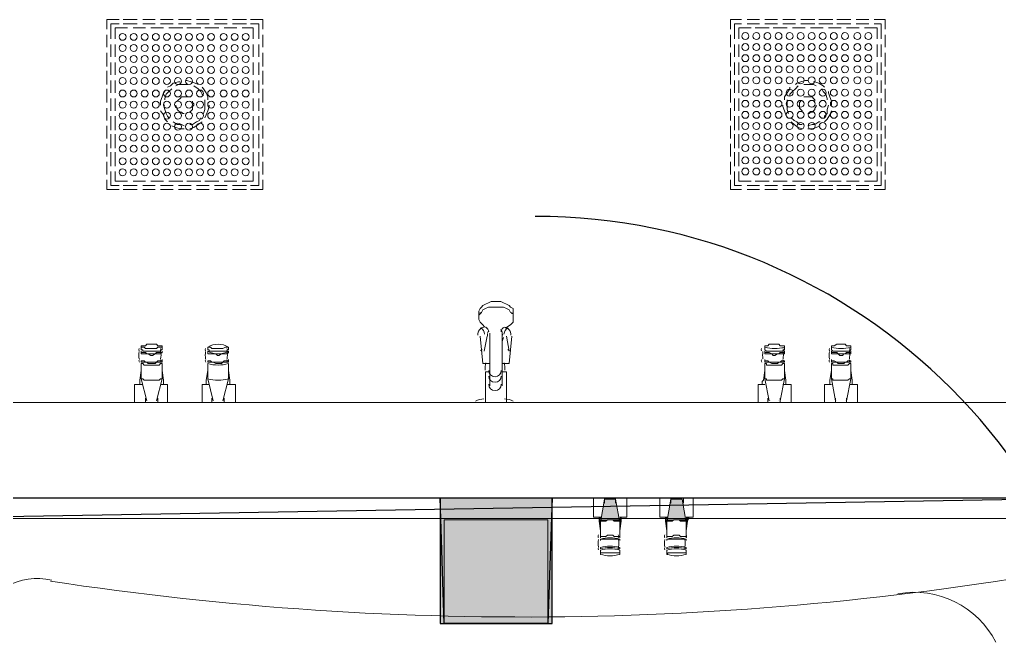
# Model space of a CAD drawing. Header units: millimetres. Extents: x 58 to 2247, y 57 to 1671.
# Drawn here: x 819.7 to 876.4, y 1088.1 to 1124.2 of the extents above; entities that cross this region are included whole.
import ezdxf

# ---------------------------------------------------------------- set-up
doc = ezdxf.new("R2010")
doc.units = ezdxf.units.MM
doc.header["$LTSCALE"] = 0.5
for name, color, linetype in [('interior door main', 3, 'CONTINUOUS'), ('main floor interior line', 6, 'CONTINUOUS'), ('PDF_Geometry', 7, 'Continuous'), ('PDF_Solid Fills', 7, 'Continuous')]:
    doc.layers.add(name, color=color, linetype=linetype)

msp = doc.modelspace()

# ---------------------------------------------------------------- hatches: boundary and pattern name
at = {"layer": 'PDF_Solid Fills', "true_color": 0xffffff, "transparency": 33554559}
h = msp.add_hatch(color=7, dxfattribs=at)
h.paths.add_polyline_path([(854.221, 1096.447), (853.581, 1096.447), (854.221, 1096.447)], flags=0)
h.paths.add_polyline_path([(854.221, 1096.447), (853.581, 1096.447), (854.221, 1096.447)], flags=0)
h.paths.add_polyline_path([(854.221, 1096.447), (853.581, 1096.447), (854.221, 1096.447)], flags=0)
h.paths.add_polyline_path([(854.221, 1096.447), (853.581, 1096.447), (854.221, 1096.447)], flags=0)
h = msp.add_hatch(color=7, dxfattribs=at)
h.paths.add_polyline_path([(858.061, 1096.447), (857.501, 1096.447), (858.061, 1096.447)], flags=0)
h.paths.add_polyline_path([(858.061, 1096.447), (857.501, 1096.447), (858.061, 1096.447)], flags=0)
h.paths.add_polyline_path([(858.061, 1096.447), (857.501, 1096.447), (858.061, 1096.447)], flags=0)
h.paths.add_polyline_path([(858.061, 1096.447), (857.501, 1096.447), (858.061, 1096.447)], flags=0)
h.paths.add_polyline_path([(858.061, 1096.447), (857.501, 1096.447), (858.061, 1096.447)], flags=0)
h.paths.add_polyline_path([(858.061, 1096.447), (857.501, 1096.447), (858.061, 1096.447)], flags=0)
h.paths.add_polyline_path([(858.061, 1096.447), (857.501, 1096.447), (858.061, 1096.447)], flags=0)

# ---------------------------------------------------------------- linework, layer by layer
at = {"layer": 'interior door main'}
msp.add_arc((849.563, 1078.771), 34.04, 0, 90, dxfattribs=at)
at = {"layer": 'main floor interior line'}
for points in [[(811.342, 1096.527), (883.341, 1096.527), (813.182, 1095.327), (812.062, 1063.168), (881.901, 1062.048), (883.021, 1094.207)], [(850.301, 1089.248), (844.302, 1089.248), (844.062, 1096.527), (844.062, 1089.248), (850.541, 1089.248), (850.541, 1096.527), (850.301, 1089.248)]]:
    msp.add_lwpolyline(points, dxfattribs=at)
at = {"layer": 'PDF_Geometry', "lineweight": 5}
for points in [[(825.502, 1124.207), (824.782, 1124.207), (824.782, 1123.647)], [(825.502, 1123.967), (825.022, 1123.967), (825.022, 1123.087)], [(826.542, 1124.207), (825.742, 1124.207)], [(826.542, 1123.967), (825.742, 1123.967)], [(827.582, 1124.207), (826.862, 1124.207)], [(827.582, 1123.967), (826.862, 1123.967)], [(828.622, 1124.207), (827.902, 1124.207)], [(828.622, 1123.967), (827.902, 1123.967)], [(829.662, 1124.207), (828.942, 1124.207)], [(829.662, 1123.967), (828.942, 1123.967)], [(830.702, 1124.207), (829.982, 1124.207)], [(830.702, 1123.967), (829.982, 1123.967)], [(831.742, 1124.207), (831.022, 1124.207)], [(831.742, 1123.967), (831.022, 1123.967)], [(832.862, 1124.207), (832.062, 1124.207)], [(832.862, 1123.967), (832.062, 1123.967)], [(833.822, 1123.647), (833.822, 1124.207), (833.102, 1124.207)], [(833.582, 1123.087), (833.582, 1123.967), (833.102, 1123.967)], [(860.861, 1123.647), (860.861, 1124.207), (861.501, 1124.207)], [(861.101, 1123.087), (861.101, 1123.967), (861.501, 1123.967)], [(861.821, 1124.207), (862.541, 1124.207)], [(861.821, 1123.967), (862.541, 1123.967)], [(862.861, 1124.207), (863.581, 1124.207)], [(862.861, 1123.967), (863.581, 1123.967)], [(863.901, 1124.207), (864.621, 1124.207)], [(863.901, 1123.967), (864.621, 1123.967)], [(864.941, 1124.207), (865.741, 1124.207)], [(864.941, 1123.967), (865.741, 1123.967)], [(865.981, 1124.207), (866.781, 1124.207)], [(865.981, 1123.967), (866.781, 1123.967)], [(867.021, 1124.207), (867.821, 1124.207)], [(867.021, 1123.967), (867.821, 1123.967)], [(868.141, 1124.207), (868.861, 1124.207)], [(868.141, 1123.967), (868.861, 1123.967)], [(869.181, 1124.207), (869.821, 1124.207), (869.821, 1123.647)], [(869.181, 1123.967), (869.581, 1123.967), (869.581, 1123.087)], [(825.982, 1123.727), (825.262, 1123.727), (825.262, 1123.087)], [(827.022, 1123.727), (826.302, 1123.727)], [(828.062, 1123.727), (827.342, 1123.727)], [(829.182, 1123.727), (828.382, 1123.727)], [(830.222, 1123.727), (829.422, 1123.727)], [(831.262, 1123.727), (830.462, 1123.727)], [(832.302, 1123.727), (831.582, 1123.727)], [(833.262, 1123.087), (833.262, 1123.727), (832.622, 1123.727)], [(861.341, 1123.087), (861.341, 1123.727), (862.061, 1123.727)], [(862.301, 1123.727), (863.101, 1123.727)], [(863.341, 1123.727), (864.141, 1123.727)], [(864.461, 1123.727), (865.181, 1123.727)], [(865.501, 1123.727), (866.221, 1123.727)], [(866.541, 1123.727), (867.261, 1123.727)], [(867.581, 1123.727), (868.301, 1123.727)], [(868.621, 1123.727), (869.341, 1123.727), (869.341, 1123.087)], [(824.782, 1123.327), (824.782, 1122.607)], [(833.822, 1122.607), (833.822, 1123.327)], [(860.861, 1122.607), (860.861, 1123.327)], [(869.821, 1123.327), (869.821, 1122.607)], [(824.782, 1122.287), (824.782, 1121.487)], [(825.022, 1122.767), (825.022, 1122.047)], [(825.262, 1122.767), (825.262, 1122.047)], [(833.262, 1122.047), (833.262, 1122.767)], [(833.582, 1122.047), (833.582, 1122.767)], [(833.822, 1121.487), (833.822, 1122.287)], [(860.861, 1121.487), (860.861, 1122.287)], [(861.101, 1122.047), (861.101, 1122.767)], [(861.341, 1122.047), (861.341, 1122.767)], [(869.341, 1122.767), (869.341, 1122.047)], [(869.581, 1122.767), (869.581, 1122.047)], [(869.821, 1122.287), (869.821, 1121.487)], [(825.022, 1121.727), (825.022, 1121.007)], [(825.262, 1121.727), (825.262, 1121.007)], [(833.262, 1121.007), (833.262, 1121.727)], [(833.582, 1121.007), (833.582, 1121.727)], [(861.101, 1121.007), (861.101, 1121.727)], [(861.341, 1121.007), (861.341, 1121.727)], [(869.341, 1121.727), (869.341, 1121.007)], [(869.581, 1121.727), (869.581, 1121.007)], [(824.782, 1121.247), (824.782, 1120.447)], [(833.822, 1120.447), (833.822, 1121.247)], [(860.861, 1120.447), (860.861, 1121.247)], [(869.821, 1121.247), (869.821, 1120.447)], [(825.022, 1120.687), (825.022, 1119.967)], [(825.262, 1120.687), (825.262, 1119.967)], [(828.302, 1120.287), (828.462, 1120.367), (828.622, 1120.527), (828.942, 1120.607), (829.022, 1120.607)], [(829.342, 1120.687), (829.422, 1120.687), (829.662, 1120.607), (829.902, 1120.527), (830.062, 1120.447)], [(833.262, 1119.967), (833.262, 1120.687)], [(833.582, 1119.967), (833.582, 1120.687)], [(861.101, 1119.967), (861.101, 1120.687)], [(861.341, 1119.967), (861.341, 1120.687)], [(865.341, 1120.687), (865.181, 1120.687), (864.941, 1120.607), (864.701, 1120.527), (864.621, 1120.447)], [(866.301, 1120.287), (866.221, 1120.367), (865.981, 1120.527), (865.741, 1120.607), (865.661, 1120.607)], [(869.341, 1120.687), (869.341, 1119.967)], [(869.581, 1120.687), (869.581, 1119.967)], [(824.782, 1120.207), (824.782, 1119.407)], [(827.902, 1119.247), (827.902, 1119.487), (827.982, 1119.727), (828.062, 1119.967), (828.142, 1120.047)], [(828.142, 1119.567), (828.142, 1119.647), (828.222, 1119.887), (828.382, 1120.047), (828.542, 1120.207)], [(828.782, 1120.367), (828.942, 1120.447), (829.182, 1120.447), (829.422, 1120.447), (829.502, 1120.447)], [(829.822, 1120.367), (830.062, 1120.207), (830.222, 1120.047), (830.302, 1119.887), (830.382, 1119.807)], [(830.302, 1120.287), (830.382, 1120.207), (830.542, 1119.967), (830.622, 1119.727), (830.622, 1119.567)], [(833.822, 1119.407), (833.822, 1120.207)], [(860.861, 1119.407), (860.861, 1120.207)], [(864.301, 1120.287), (864.301, 1120.207), (864.141, 1119.967), (863.981, 1119.727), (863.981, 1119.567)], [(864.781, 1120.367), (864.621, 1120.207), (864.461, 1120.047), (864.301, 1119.887), (864.301, 1119.807)], [(865.821, 1120.367), (865.661, 1120.447), (865.421, 1120.447), (865.181, 1120.447), (865.101, 1120.447)], [(866.461, 1119.567), (866.461, 1119.647), (866.381, 1119.887), (866.221, 1120.047), (866.141, 1120.207)], [(866.701, 1119.247), (866.701, 1119.487), (866.621, 1119.727), (866.541, 1119.967), (866.541, 1120.047)], [(869.821, 1120.207), (869.821, 1119.407)], [(825.022, 1119.647), (825.022, 1118.927)], [(825.262, 1119.647), (825.262, 1118.927)], [(828.862, 1119.487), (828.942, 1119.567), (829.022, 1119.647), (829.102, 1119.727), (829.182, 1119.727), (829.262, 1119.727), (829.342, 1119.727), (829.422, 1119.727), (829.502, 1119.727)], [(829.742, 1119.487), (829.742, 1119.407), (829.822, 1119.327), (829.822, 1119.247), (829.742, 1119.167), (829.742, 1119.087), (829.742, 1119.007), (829.662, 1118.927), (829.582, 1118.847)], [(830.462, 1119.567), (830.462, 1119.407), (830.462, 1119.247), (830.462, 1119.007), (830.382, 1118.767)], [(833.262, 1118.927), (833.262, 1119.647)], [(833.582, 1118.927), (833.582, 1119.647)], [(861.101, 1118.927), (861.101, 1119.647)], [(861.341, 1118.927), (861.341, 1119.647)], [(864.141, 1119.567), (864.141, 1119.407), (864.141, 1119.247), (864.141, 1119.007), (864.221, 1118.767)], [(864.941, 1119.487), (864.861, 1119.407), (864.861, 1119.327), (864.861, 1119.247), (864.861, 1119.167), (864.861, 1119.087), (864.941, 1119.007), (865.021, 1118.927), (865.021, 1118.847)], [(865.741, 1119.487), (865.741, 1119.567), (865.661, 1119.647), (865.581, 1119.727), (865.501, 1119.727), (865.341, 1119.727), (865.261, 1119.727), (865.181, 1119.727), (865.101, 1119.727)], [(869.341, 1119.647), (869.341, 1118.927)], [(869.581, 1119.647), (869.581, 1118.927)], [(824.782, 1119.087), (824.782, 1118.367)], [(828.302, 1118.287), (828.142, 1118.447), (828.062, 1118.687), (827.902, 1118.927)], [(828.382, 1118.527), (828.302, 1118.607), (828.222, 1118.767), (828.142, 1119.007), (828.062, 1119.247), (828.142, 1119.247)], [(829.262, 1118.767), (829.182, 1118.767), (829.102, 1118.847), (829.022, 1118.847), (828.942, 1118.927), (828.862, 1119.007), (828.862, 1119.087), (828.782, 1119.167), (828.782, 1119.247)], [(830.702, 1119.247), (830.702, 1119.167), (830.622, 1118.927), (830.542, 1118.687), (830.462, 1118.527)], [(833.822, 1118.367), (833.822, 1119.087)], [(860.861, 1118.367), (860.861, 1119.087)], [(863.901, 1119.247), (863.901, 1119.167), (863.981, 1118.927), (864.061, 1118.687), (864.141, 1118.527)], [(865.341, 1118.767), (865.421, 1118.767), (865.501, 1118.847), (865.581, 1118.847), (865.661, 1118.927), (865.741, 1119.007), (865.741, 1119.087), (865.821, 1119.167), (865.821, 1119.247)], [(866.301, 1118.527), (866.301, 1118.607), (866.461, 1118.767), (866.461, 1119.007), (866.541, 1119.247)], [(866.301, 1118.287), (866.461, 1118.447), (866.621, 1118.687), (866.701, 1118.927)], [(869.821, 1119.087), (869.821, 1118.367)], [(825.022, 1118.607), (825.022, 1117.807)], [(825.262, 1118.607), (825.262, 1117.807)], [(830.222, 1118.527), (830.142, 1118.367), (829.982, 1118.287), (829.742, 1118.127), (829.582, 1118.127)], [(833.262, 1117.807), (833.262, 1118.607)], [(833.582, 1117.807), (833.582, 1118.607)], [(861.101, 1117.807), (861.101, 1118.607)], [(861.341, 1117.807), (861.341, 1118.607)], [(864.381, 1118.527), (864.541, 1118.367), (864.701, 1118.287), (864.861, 1118.127), (865.021, 1118.127)], [(869.341, 1118.607), (869.341, 1117.807)], [(869.581, 1118.607), (869.581, 1117.807)], [(824.782, 1118.047), (824.782, 1117.327)], [(829.262, 1117.887), (829.022, 1117.887), (828.782, 1117.967), (828.542, 1118.047)], [(829.262, 1118.047), (829.102, 1118.127), (828.862, 1118.127), (828.622, 1118.287)], [(830.302, 1118.287), (830.062, 1118.127), (829.822, 1117.967), (829.582, 1117.887)], [(833.822, 1117.327), (833.822, 1118.047)], [(860.861, 1117.327), (860.861, 1118.047)], [(864.381, 1118.287), (864.541, 1118.127), (864.781, 1117.967), (865.021, 1117.887)], [(865.341, 1118.047), (865.581, 1118.127), (865.741, 1118.127), (865.981, 1118.287), (866.061, 1118.287)], [(865.341, 1117.887), (865.581, 1117.887), (865.821, 1117.967), (866.061, 1118.047)], [(869.821, 1118.047), (869.821, 1117.327)], [(825.022, 1117.567), (825.022, 1116.767)], [(825.262, 1117.567), (825.262, 1116.767)], [(833.262, 1116.767), (833.262, 1117.567)], [(833.582, 1116.767), (833.582, 1117.567)], [(861.101, 1116.767), (861.101, 1117.567)], [(861.341, 1116.767), (861.341, 1117.567)], [(869.341, 1117.567), (869.341, 1116.767)], [(869.581, 1117.567), (869.581, 1116.767)], [(824.782, 1117.007), (824.782, 1116.287)], [(833.822, 1116.287), (833.822, 1117.007)], [(860.861, 1116.287), (860.861, 1117.007)], [(869.821, 1117.007), (869.821, 1116.287)], [(825.022, 1116.527), (825.022, 1115.727)], [(825.262, 1116.527), (825.262, 1115.727)], [(833.262, 1115.727), (833.262, 1116.527)], [(833.582, 1115.727), (833.582, 1116.527)], [(861.101, 1115.727), (861.101, 1116.527)], [(861.341, 1115.727), (861.341, 1116.527)], [(869.341, 1116.527), (869.341, 1115.727)], [(869.581, 1116.527), (869.581, 1115.727)], [(824.782, 1115.967), (824.782, 1115.247)], [(833.822, 1115.247), (833.822, 1115.967)], [(860.861, 1115.247), (860.861, 1115.967)], [(869.821, 1115.967), (869.821, 1115.247)], [(824.782, 1114.927), (824.782, 1114.367), (825.502, 1114.367)], [(825.022, 1115.407), (825.022, 1114.607), (825.502, 1114.607)], [(825.262, 1115.407), (825.262, 1114.847), (825.982, 1114.847)], [(832.622, 1114.847), (833.262, 1114.847), (833.262, 1115.407)], [(833.102, 1114.607), (833.582, 1114.607), (833.582, 1115.407)], [(833.102, 1114.367), (833.822, 1114.367), (833.822, 1114.927)], [(861.501, 1114.367), (860.861, 1114.367), (860.861, 1114.927)], [(861.501, 1114.607), (861.101, 1114.607), (861.101, 1115.407)], [(862.061, 1114.847), (861.341, 1114.847), (861.341, 1115.407)], [(869.341, 1115.407), (869.341, 1114.847), (868.621, 1114.847)], [(869.581, 1115.407), (869.581, 1114.607), (869.181, 1114.607)], [(869.821, 1114.927), (869.821, 1114.367), (869.181, 1114.367)], [(825.742, 1114.607), (826.542, 1114.607)], [(825.742, 1114.367), (826.542, 1114.367)], [(826.302, 1114.847), (827.022, 1114.847)], [(826.862, 1114.607), (827.582, 1114.607)], [(826.862, 1114.367), (827.582, 1114.367)], [(827.342, 1114.847), (828.062, 1114.847)], [(827.902, 1114.607), (828.622, 1114.607)], [(827.902, 1114.367), (828.622, 1114.367)], [(828.382, 1114.847), (829.182, 1114.847)], [(828.942, 1114.607), (829.662, 1114.607)], [(828.942, 1114.367), (829.662, 1114.367)], [(829.422, 1114.847), (830.222, 1114.847)], [(829.982, 1114.607), (830.702, 1114.607)], [(829.982, 1114.367), (830.702, 1114.367)], [(830.462, 1114.847), (831.262, 1114.847)], [(831.022, 1114.607), (831.742, 1114.607)], [(831.022, 1114.367), (831.742, 1114.367)], [(831.582, 1114.847), (832.302, 1114.847)], [(832.062, 1114.607), (832.862, 1114.607)], [(832.062, 1114.367), (832.862, 1114.367)], [(862.541, 1114.607), (861.821, 1114.607)], [(862.541, 1114.367), (861.821, 1114.367)], [(863.101, 1114.847), (862.301, 1114.847)], [(863.581, 1114.607), (862.861, 1114.607)], [(863.581, 1114.367), (862.861, 1114.367)], [(864.141, 1114.847), (863.341, 1114.847)], [(864.621, 1114.607), (863.901, 1114.607)], [(864.621, 1114.367), (863.901, 1114.367)], [(865.181, 1114.847), (864.461, 1114.847)], [(865.741, 1114.607), (864.941, 1114.607)], [(865.741, 1114.367), (864.941, 1114.367)], [(866.221, 1114.847), (865.501, 1114.847)], [(866.781, 1114.607), (865.981, 1114.607)], [(866.781, 1114.367), (865.981, 1114.367)], [(867.261, 1114.847), (866.541, 1114.847)], [(867.821, 1114.607), (867.021, 1114.607)], [(867.821, 1114.367), (867.021, 1114.367)], [(868.301, 1114.847), (867.581, 1114.847)], [(868.861, 1114.607), (868.141, 1114.607)], [(868.861, 1114.367), (868.141, 1114.367)], [(846.302, 1106.927), (846.302, 1107.167), (846.302, 1107.327), (846.382, 1107.487), (846.462, 1107.567), (846.542, 1107.647), (846.702, 1107.727), (846.862, 1107.807), (847.022, 1107.887), (847.182, 1107.887), (847.422, 1107.887), (847.582, 1107.887), (847.742, 1107.807), (847.902, 1107.727), (848.062, 1107.647), (848.142, 1107.567), (848.301, 1107.487), (848.301, 1107.327), (848.301, 1107.167), (848.301, 1106.927)], [(846.782, 1106.367), (846.622, 1106.447), (846.542, 1106.527), (846.462, 1106.607), (846.382, 1106.687), (846.302, 1106.847), (846.302, 1106.927), (846.302, 1107.087), (846.382, 1107.167), (846.462, 1107.247), (846.542, 1107.407), (846.702, 1107.487), (846.862, 1107.567), (847.022, 1107.567), (847.182, 1107.567), (847.422, 1107.567), (847.582, 1107.567), (847.742, 1107.567), (847.902, 1107.487), (848.062, 1107.407), (848.142, 1107.247), (848.301, 1107.167), (848.301, 1107.087), (848.301, 1106.927), (848.301, 1106.847), (848.301, 1106.687), (848.221, 1106.607), (848.142, 1106.527), (847.982, 1106.447), (847.822, 1106.367), (847.902, 1106.367)], [(846.302, 1107.167), (846.302, 1107.327), (846.302, 1107.167)], [(846.382, 1107.247), (846.382, 1107.167)], [(848.221, 1107.247), (848.221, 1107.167)], [(848.301, 1107.167), (848.301, 1107.327), (848.301, 1107.167)], [(846.542, 1104.287), (846.782, 1104.287), (846.942, 1104.287), (846.542, 1104.287), (846.382, 1105.887)], [(846.622, 1105.007), (846.782, 1105.887)], [(846.782, 1106.367), (846.782, 1106.367)], [(846.782, 1106.367), (846.782, 1106.367)], [(846.942, 1103.007), (846.942, 1106.047)], [(847.742, 1104.287), (847.662, 1104.287), (847.822, 1104.287), (848.062, 1104.287), (848.221, 1105.887)], [(847.822, 1106.367), (847.822, 1106.367)], [(848.062, 1105.007), (847.902, 1105.887)], [(846.942, 1105.807), (846.942, 1105.727)], [(847.662, 1105.567), (847.742, 1105.807)], [(826.782, 1105.247), (826.862, 1105.247), (826.942, 1105.247), (827.022, 1105.167), (827.182, 1105.167), (827.262, 1105.167), (827.342, 1105.167), (827.502, 1105.167), (827.582, 1105.167), (827.662, 1105.167), (827.742, 1105.247), (827.822, 1105.247), (827.902, 1105.247), (827.982, 1105.247)], [(846.542, 1105.007), (846.542, 1105.007)], [(846.542, 1105.007), (846.542, 1105.007)], [(848.142, 1105.007), (848.142, 1105.007)], [(827.982, 1104.447), (827.982, 1104.367), (827.902, 1104.367), (827.822, 1104.367), (827.742, 1104.367), (827.662, 1104.367), (827.582, 1104.287), (827.422, 1104.287), (827.342, 1104.287), (827.182, 1104.287), (827.102, 1104.367), (827.022, 1104.367), (826.942, 1104.367), (826.862, 1104.367), (826.782, 1104.367), (826.782, 1104.447), (826.862, 1104.447), (826.942, 1104.447), (827.022, 1104.367), (827.102, 1104.367), (827.182, 1104.367), (827.342, 1104.367), (827.422, 1104.367), (827.582, 1104.367), (827.662, 1104.367), (827.742, 1104.447), (827.822, 1104.447), (827.902, 1104.447), (827.982, 1104.447), (827.982, 1104.527)], [(826.782, 1104.447), (826.782, 1104.447)], [(827.902, 1103.087), (828.062, 1103.087), (828.062, 1103.247), (828.062, 1103.327), (827.982, 1103.887), (827.982, 1104.287), (827.902, 1104.287), (827.822, 1104.207), (827.742, 1104.207), (827.662, 1104.207), (827.582, 1104.207), (827.422, 1104.207), (827.342, 1104.207), (827.182, 1104.207), (827.102, 1104.207), (827.022, 1104.207), (826.942, 1104.207), (826.862, 1104.287), (826.782, 1104.287), (826.782, 1103.887)], [(827.982, 1104.447), (827.982, 1104.447)], [(831.822, 1104.447), (831.822, 1104.367), (831.742, 1104.367), (831.662, 1104.367), (831.582, 1104.367), (831.502, 1104.367), (831.422, 1104.287), (831.262, 1104.287), (831.182, 1104.287), (831.102, 1104.287), (830.942, 1104.367), (830.862, 1104.367), (830.782, 1104.367), (830.702, 1104.367), (830.622, 1104.367), (830.622, 1104.447), (830.702, 1104.447), (830.782, 1104.447), (830.862, 1104.367), (830.942, 1104.367), (831.102, 1104.367), (831.182, 1104.367), (831.262, 1104.367), (831.422, 1104.367), (831.502, 1104.367), (831.582, 1104.447), (831.662, 1104.447), (831.742, 1104.447), (831.822, 1104.447), (831.822, 1104.527)], [(830.622, 1104.447), (830.622, 1104.447)], [(831.822, 1104.447), (831.822, 1104.447)], [(846.542, 1104.287), (846.542, 1104.287)], [(846.942, 1104.287), (846.862, 1104.287)], [(847.662, 1104.287), (848.062, 1104.287)], [(848.062, 1104.287), (848.062, 1104.287)], [(862.861, 1103.087), (862.701, 1103.087), (862.701, 1103.247), (862.781, 1103.327), (862.861, 1103.887), (862.861, 1104.287), (862.941, 1104.287), (862.941, 1104.207), (863.021, 1104.207), (863.101, 1104.207), (863.261, 1104.207), (863.341, 1104.207), (863.421, 1104.207), (863.581, 1104.207), (863.661, 1104.207), (863.741, 1104.207), (863.821, 1104.207), (863.901, 1104.287), (863.981, 1104.287), (863.981, 1103.887)], [(862.861, 1104.447), (862.861, 1104.367), (862.941, 1104.367), (863.021, 1104.367), (863.101, 1104.367), (863.261, 1104.287), (863.341, 1104.287), (863.421, 1104.287), (863.581, 1104.287), (863.661, 1104.367), (863.741, 1104.367), (863.821, 1104.367), (863.901, 1104.367), (863.981, 1104.367), (863.981, 1104.447), (863.901, 1104.447), (863.821, 1104.447), (863.741, 1104.367), (863.661, 1104.367), (863.581, 1104.367), (863.421, 1104.367), (863.341, 1104.367), (863.261, 1104.367), (863.101, 1104.367), (863.021, 1104.447), (862.941, 1104.447), (862.861, 1104.447), (862.861, 1104.527)], [(862.861, 1104.447), (862.861, 1104.447)], [(863.981, 1104.447), (863.981, 1104.447)], [(866.701, 1103.087), (866.621, 1103.087), (866.621, 1103.247), (866.621, 1103.327), (866.701, 1103.887), (866.701, 1104.287), (866.781, 1104.287), (866.781, 1104.207), (866.861, 1104.207), (867.021, 1104.207), (867.101, 1104.207), (867.181, 1104.207), (867.341, 1104.207), (867.421, 1104.207), (867.501, 1104.207), (867.581, 1104.207), (867.661, 1104.207), (867.741, 1104.287), (867.821, 1104.287), (867.821, 1103.887)], [(866.701, 1104.447), (866.701, 1104.367), (866.781, 1104.367), (866.861, 1104.367), (867.021, 1104.367), (867.101, 1104.287), (867.181, 1104.287), (867.341, 1104.287), (867.421, 1104.287), (867.501, 1104.367), (867.581, 1104.367), (867.661, 1104.367), (867.741, 1104.367), (867.821, 1104.367), (867.821, 1104.447), (867.741, 1104.447), (867.661, 1104.447), (867.581, 1104.367), (867.501, 1104.367), (867.421, 1104.367), (867.341, 1104.367), (867.181, 1104.367), (867.101, 1104.367), (867.021, 1104.367), (866.861, 1104.447), (866.781, 1104.447), (866.701, 1104.447), (866.701, 1104.527)], [(866.701, 1104.447), (866.701, 1104.447)], [(867.821, 1104.447), (867.821, 1104.447)], [(826.862, 1103.087), (826.702, 1103.087), (826.702, 1103.247), (826.702, 1103.327), (826.782, 1103.887), (826.782, 1103.407), (827.102, 1102.127)], [(827.982, 1103.407), (827.982, 1103.887)], [(830.702, 1103.087), (830.542, 1103.087), (830.542, 1103.247), (830.542, 1103.327), (830.622, 1103.887), (830.622, 1103.407), (830.942, 1102.127)], [(831.502, 1102.127), (831.822, 1103.407), (831.822, 1103.887)], [(847.662, 1103.807), (847.902, 1103.807), (847.902, 1102.207), (847.902, 1102.047), (846.702, 1102.047), (846.702, 1102.207), (846.702, 1103.807), (846.942, 1103.807)], [(862.861, 1103.407), (862.861, 1103.887)], [(863.901, 1103.087), (864.061, 1103.087), (864.061, 1103.247), (864.061, 1103.327), (863.981, 1103.887), (863.981, 1103.407), (863.741, 1102.127)], [(866.701, 1103.407), (866.701, 1103.887)], [(867.741, 1103.087), (867.901, 1103.087), (867.901, 1103.247), (867.901, 1103.327), (867.821, 1103.887), (867.821, 1103.407), (867.581, 1102.127)], [(826.702, 1103.087), (826.382, 1103.087), (826.382, 1102.047), (828.302, 1102.047), (828.302, 1103.087), (828.062, 1103.087)], [(827.662, 1102.127), (827.982, 1103.407), (827.902, 1103.407), (827.822, 1103.327), (827.742, 1103.327), (827.662, 1103.327), (827.582, 1103.327), (827.422, 1103.327), (827.342, 1103.327), (827.182, 1103.327), (827.102, 1103.327), (827.022, 1103.327), (826.942, 1103.327), (826.862, 1103.407), (826.782, 1103.407)], [(830.542, 1103.087), (830.302, 1103.087), (830.302, 1102.047), (832.222, 1102.047), (832.222, 1103.087), (831.902, 1103.087)], [(864.061, 1103.087), (864.381, 1103.087), (864.381, 1102.047), (862.461, 1102.047), (862.461, 1103.087), (862.701, 1103.087)], [(863.101, 1102.127), (862.861, 1103.407), (862.941, 1103.407), (862.941, 1103.327), (863.021, 1103.327), (863.101, 1103.327), (863.261, 1103.327), (863.341, 1103.327), (863.421, 1103.327), (863.581, 1103.327), (863.661, 1103.327), (863.741, 1103.327), (863.821, 1103.327), (863.901, 1103.407), (863.981, 1103.407)], [(867.901, 1103.087), (868.221, 1103.087), (868.221, 1102.047), (866.301, 1102.047), (866.301, 1103.087), (866.621, 1103.087)], [(866.941, 1102.127), (866.701, 1103.407), (866.781, 1103.407), (866.781, 1103.327), (866.861, 1103.327), (867.021, 1103.327), (867.101, 1103.327), (867.181, 1103.327), (867.341, 1103.327), (867.421, 1103.327), (867.501, 1103.327), (867.581, 1103.327), (867.661, 1103.327), (867.741, 1103.407), (867.821, 1103.407)], [(827.022, 1102.287), (827.022, 1102.047)], [(827.102, 1102.047), (827.342, 1102.047), (827.662, 1102.047)], [(827.742, 1102.287), (827.742, 1102.047)], [(830.862, 1102.287), (830.862, 1102.047)], [(830.942, 1102.047), (831.262, 1102.047), (831.502, 1102.047)], [(831.582, 1102.287), (831.582, 1102.047)], [(846.222, 1102.047), (848.381, 1102.047)], [(846.222, 1102.047), (846.222, 1102.047)], [(863.021, 1102.287), (863.021, 1102.047)], [(863.181, 1102.127), (863.181, 1102.127)], [(863.661, 1102.047), (863.421, 1102.047), (863.181, 1102.047)], [(863.661, 1102.127), (863.661, 1102.127)], [(863.741, 1102.287), (863.741, 1102.047)], [(866.941, 1102.287), (866.941, 1102.047)], [(867.021, 1102.127), (867.021, 1102.127)], [(867.501, 1102.047), (867.261, 1102.047), (867.021, 1102.047)], [(867.501, 1102.127), (867.501, 1102.127)], [(867.581, 1102.287), (867.581, 1102.047)], [(854.541, 1095.407), (854.861, 1095.407), (854.861, 1096.527), (852.941, 1096.527), (852.941, 1095.407), (853.261, 1095.407)], [(853.581, 1096.447), (853.341, 1095.087), (853.341, 1095.167), (853.421, 1095.167), (853.501, 1095.167), (853.581, 1095.167), (853.661, 1095.167), (853.741, 1095.247), (853.821, 1095.247), (853.981, 1095.247), (854.061, 1095.247), (854.141, 1095.167), (854.221, 1095.167), (854.301, 1095.167), (854.381, 1095.167), (854.461, 1095.167), (854.461, 1095.087)], [(853.581, 1096.207), (853.581, 1096.527)], [(854.141, 1096.447), (853.901, 1096.447), (853.661, 1096.447)], [(854.141, 1096.447), (854.141, 1096.447)], [(854.221, 1096.207), (854.221, 1096.527)], [(854.461, 1095.407), (854.541, 1095.407), (854.541, 1095.327), (854.541, 1095.167), (854.461, 1094.607), (854.461, 1095.087), (854.221, 1096.447)], [(858.461, 1095.407), (858.701, 1095.407), (858.701, 1096.527), (856.781, 1096.527), (856.781, 1095.407), (857.101, 1095.407)], [(857.421, 1096.447), (857.181, 1095.087), (857.181, 1095.167), (857.261, 1095.167), (857.341, 1095.167), (857.421, 1095.167), (857.501, 1095.167), (857.581, 1095.247), (857.661, 1095.247), (857.821, 1095.247), (857.901, 1095.247), (857.981, 1095.167), (858.141, 1095.167), (858.221, 1095.167), (858.301, 1095.167), (858.301, 1095.087)], [(857.421, 1096.207), (857.421, 1096.527)], [(857.981, 1096.447), (857.741, 1096.447), (857.501, 1096.447)], [(857.981, 1096.447), (857.981, 1096.447)], [(858.301, 1095.407), (858.461, 1095.407), (858.461, 1095.327), (858.381, 1095.167), (858.301, 1094.607), (858.301, 1095.087), (858.061, 1096.447)], [(858.141, 1096.207), (858.141, 1096.527)], [(813.182, 1095.327), (881.901, 1095.327)], [(853.421, 1095.407), (853.261, 1095.407), (853.261, 1095.327), (853.261, 1095.167), (853.341, 1094.607), (853.341, 1094.207), (853.341, 1094.287), (853.421, 1094.287), (853.501, 1094.287), (853.581, 1094.287), (853.661, 1094.287), (853.741, 1094.367), (853.821, 1094.367), (853.981, 1094.367), (854.061, 1094.367), (854.141, 1094.287), (854.221, 1094.287), (854.301, 1094.287), (854.381, 1094.287), (854.461, 1094.287), (854.461, 1094.207), (854.461, 1094.607)], [(853.341, 1095.087), (853.341, 1094.607)], [(857.261, 1095.407), (857.101, 1095.407), (857.101, 1095.327), (857.101, 1095.167), (857.181, 1094.607), (857.181, 1094.207), (857.181, 1094.287), (857.261, 1094.287), (857.341, 1094.287), (857.421, 1094.287), (857.501, 1094.287), (857.581, 1094.367), (857.661, 1094.367), (857.821, 1094.367), (857.901, 1094.367), (857.981, 1094.287), (858.141, 1094.287), (858.221, 1094.287), (858.301, 1094.287), (858.301, 1094.207), (858.301, 1094.607)], [(857.181, 1095.087), (857.181, 1094.607)]]:
    msp.add_lwpolyline(points, dxfattribs=at)
for points in [[(848.161, 1105.934, 0.397908), (847.785, 1106.408, 0.305861), (847.603, 1106.132)], [(847.662, 1103.007), (847.662, 1106.047, 0.142633), (847.572, 1106.264)], [(831.742, 1103.087), (831.902, 1103.087), (831.902, 1103.247), (831.902, 1103.327), (831.822, 1103.887), (831.822, 1104.287, -0.133918), (830.622, 1104.287), (830.622, 1103.887)]]:
    msp.add_lwpolyline(points, format="xyb", dxfattribs=at)
for points in [[(826.782, 1105.087), (826.862, 1105.087), (826.862, 1105.007), (826.942, 1105.007), (827.022, 1105.007), (827.102, 1105.007), (827.182, 1105.007), (827.342, 1105.007), (827.422, 1105.007), (827.582, 1105.007), (827.662, 1105.007), (827.742, 1105.007), (827.822, 1105.007), (827.902, 1105.007), (827.902, 1105.087), (827.982, 1105.087), (827.982, 1105.247), (827.982, 1105.327), (827.902, 1105.327), (827.822, 1105.327), (827.742, 1105.327), (827.662, 1105.407), (827.582, 1105.407), (827.422, 1105.407), (827.342, 1105.407), (827.182, 1105.407), (827.102, 1105.407), (827.022, 1105.327), (826.942, 1105.327), (826.862, 1105.327), (826.782, 1105.327), (826.782, 1105.247)], [(863.981, 1105.087), (863.901, 1105.007), (863.821, 1105.007), (863.741, 1105.007), (863.661, 1105.007), (863.581, 1105.007), (863.421, 1105.007), (863.341, 1105.007), (863.261, 1105.007), (863.101, 1105.007), (863.021, 1105.007), (862.941, 1105.007), (862.861, 1105.087), (862.861, 1105.247), (862.861, 1105.327), (862.941, 1105.327), (863.021, 1105.327), (863.101, 1105.407), (863.261, 1105.407), (863.341, 1105.407), (863.421, 1105.407), (863.581, 1105.407), (863.661, 1105.407), (863.741, 1105.327), (863.821, 1105.327), (863.901, 1105.327), (863.981, 1105.327), (863.981, 1105.247)], [(867.821, 1105.087), (867.741, 1105.007), (867.661, 1105.007), (867.581, 1105.007), (867.501, 1105.007), (867.421, 1105.007), (867.341, 1105.007), (867.181, 1105.007), (867.101, 1105.007), (867.021, 1105.007), (866.861, 1105.007), (866.781, 1105.007), (866.701, 1105.087), (866.701, 1105.247), (866.701, 1105.327), (866.781, 1105.327), (866.861, 1105.327), (867.021, 1105.407), (867.101, 1105.407), (867.181, 1105.407), (867.341, 1105.407), (867.421, 1105.407), (867.501, 1105.407), (867.581, 1105.327), (867.661, 1105.327), (867.741, 1105.327), (867.821, 1105.327), (867.821, 1105.247)], [(827.982, 1104.927), (827.982, 1105.007), (827.982, 1104.927), (827.902, 1104.927), (827.822, 1104.927), (827.742, 1104.927), (827.662, 1104.927), (827.582, 1104.847), (827.422, 1104.847), (827.342, 1104.847), (827.182, 1104.847), (827.102, 1104.847), (827.022, 1104.927), (826.942, 1104.927), (826.862, 1104.927), (826.782, 1104.927), (826.782, 1105.007), (826.782, 1104.927), (826.782, 1104.847), (826.862, 1104.847), (826.942, 1104.847), (827.022, 1104.847), (827.102, 1104.847), (827.182, 1104.847), (827.342, 1104.767), (827.422, 1104.767), (827.582, 1104.847), (827.662, 1104.847), (827.742, 1104.847), (827.822, 1104.847), (827.902, 1104.847)], [(831.822, 1105.247), (831.742, 1105.247), (831.662, 1105.247), (831.502, 1105.167), (831.422, 1105.167), (831.342, 1105.167), (831.182, 1105.167), (831.102, 1105.167), (831.022, 1105.167), (830.862, 1105.167), (830.782, 1105.247), (830.702, 1105.247), (830.622, 1105.247), (830.622, 1105.087), (830.702, 1105.087), (830.702, 1105.007), (830.782, 1105.007), (830.862, 1105.007), (830.942, 1105.007), (831.102, 1105.007), (831.182, 1105.007), (831.262, 1105.007), (831.422, 1105.007), (831.502, 1105.007), (831.582, 1105.007), (831.662, 1105.007), (831.742, 1105.007), (831.742, 1105.087), (831.822, 1105.087)], [(862.861, 1104.927), (862.861, 1105.007), (862.861, 1104.927), (862.941, 1104.927), (863.021, 1104.927), (863.101, 1104.927), (863.261, 1104.847), (863.341, 1104.847), (863.421, 1104.847), (863.581, 1104.847), (863.661, 1104.847), (863.741, 1104.927), (863.821, 1104.927), (863.901, 1104.927), (863.981, 1104.927), (863.981, 1105.007), (863.981, 1104.927), (863.981, 1104.847), (863.901, 1104.847), (863.821, 1104.847), (863.741, 1104.847), (863.661, 1104.847), (863.581, 1104.847), (863.421, 1104.767), (863.341, 1104.767), (863.261, 1104.847), (863.101, 1104.847), (863.021, 1104.847), (862.941, 1104.847), (862.861, 1104.847)], [(866.701, 1104.927), (866.701, 1105.007), (866.701, 1104.927), (866.781, 1104.927), (866.861, 1104.927), (867.021, 1104.927), (867.101, 1104.847), (867.181, 1104.847), (867.341, 1104.847), (867.421, 1104.847), (867.501, 1104.847), (867.581, 1104.927), (867.661, 1104.927), (867.741, 1104.927), (867.821, 1104.927), (867.821, 1105.007), (867.821, 1104.927), (867.821, 1104.847), (867.741, 1104.847), (867.661, 1104.847), (867.581, 1104.847), (867.501, 1104.847), (867.421, 1104.847), (867.341, 1104.767), (867.181, 1104.767), (867.101, 1104.847), (867.021, 1104.847), (866.861, 1104.847), (866.781, 1104.847), (866.701, 1104.847)], [(844.062, 1096.527), (844.062, 1089.248), (850.541, 1089.248), (850.541, 1096.527)], [(844.302, 1095.247), (844.302, 1089.248), (850.301, 1089.248), (850.301, 1095.247)]]:
    msp.add_lwpolyline(points, close=True, dxfattribs=at)
for points in [[(830.622, 1105.007), (830.622, 1104.927), (830.622, 1104.847), (830.702, 1104.847), (830.782, 1104.847), (830.862, 1104.847), (830.942, 1104.847), (831.102, 1104.847), (831.182, 1104.767), (831.262, 1104.767), (831.422, 1104.847), (831.502, 1104.847), (831.582, 1104.847), (831.662, 1104.847), (831.742, 1104.847), (831.822, 1104.927), (831.822, 1105.007, -0.267777)], [(853.341, 1094.127), (853.341, 1094.047), (853.341, 1094.127), (853.421, 1094.127), (853.501, 1094.127), (853.581, 1094.127), (853.661, 1094.127), (853.741, 1094.127), (853.821, 1094.127), (853.981, 1094.127), (854.061, 1094.127), (854.141, 1094.127), (854.221, 1094.127), (854.301, 1094.127), (854.381, 1094.127), (854.461, 1094.127), (854.461, 1094.047), (854.461, 1094.127, 0.145771)], [(857.181, 1094.127), (857.181, 1094.047), (857.181, 1094.127), (857.261, 1094.127), (857.341, 1094.127), (857.421, 1094.127), (857.501, 1094.127), (857.581, 1094.127), (857.661, 1094.127), (857.821, 1094.127), (857.901, 1094.127), (857.981, 1094.127), (858.141, 1094.127), (858.221, 1094.127), (858.301, 1094.127), (858.301, 1094.047), (858.301, 1094.127, 0.145771)], [(853.341, 1093.647), (853.341, 1093.567, -0.145771), (854.461, 1093.567), (854.461, 1093.647, 0.145771)], [(853.341, 1093.487), (853.341, 1093.247), (853.341, 1093.327), (853.421, 1093.327), (853.501, 1093.327), (853.581, 1093.327), (853.661, 1093.327), (853.821, 1093.327), (853.901, 1093.327), (854.061, 1093.327), (854.141, 1093.327), (854.221, 1093.327), (854.301, 1093.327), (854.381, 1093.327), (854.461, 1093.327), (854.461, 1093.247), (854.461, 1093.487, 0.145771)], [(857.181, 1093.647), (857.181, 1093.567, -0.145771), (858.301, 1093.567), (858.301, 1093.647, 0.145771)], [(857.181, 1093.487), (857.181, 1093.247), (857.261, 1093.327), (857.341, 1093.327), (857.421, 1093.327), (857.581, 1093.327), (857.661, 1093.327), (857.741, 1093.327), (857.901, 1093.327), (857.981, 1093.327), (858.061, 1093.327), (858.141, 1093.327), (858.221, 1093.327), (858.301, 1093.327), (858.301, 1093.247), (858.301, 1093.487, 0.145771)]]:
    msp.add_lwpolyline(points, format="xyb", close=True, dxfattribs=at)
at = {"layer": 'PDF_Geometry', "lineweight": 20}
msp.add_lwpolyline([(811.342, 1102.047), (811.342, 1096.527), (883.341, 1096.527), (883.341, 1102.047)], close=True, dxfattribs=at)
at = {"layer": 'PDF_Geometry', "color": 7, "lineweight": 0, "true_color": 0xffffff}
for points in [[(854.221, 1096.447), (853.581, 1096.447), (854.221, 1096.447)], [(854.141, 1096.447), (853.661, 1096.447), (854.141, 1096.447)], [(854.141, 1096.447), (853.661, 1096.447), (854.141, 1096.447)], [(854.221, 1096.447), (853.661, 1096.447), (854.221, 1096.447)], [(853.941, 1096.447), (854.221, 1096.447), (854.221, 1096.447), (854.221, 1096.447), (854.221, 1096.447), (854.221, 1096.447), (854.221, 1096.447)], [(857.981, 1096.447), (857.501, 1096.447), (857.981, 1096.447)], [(853.341, 1095.167), (853.341, 1095.167), (853.341, 1095.167)], [(853.341, 1095.167), (853.341, 1095.167), (853.341, 1095.167)], [(854.461, 1095.247), (853.981, 1095.247), (854.461, 1095.247)], [(854.461, 1095.167), (854.141, 1095.167), (854.461, 1095.167)], [(854.461, 1095.167), (854.221, 1095.167), (854.461, 1095.167)], [(854.461, 1095.167), (854.301, 1095.167), (854.461, 1095.167)], [(854.461, 1095.167), (854.461, 1095.167), (854.461, 1095.167)], [(854.461, 1095.167), (854.461, 1095.167), (854.461, 1095.167)], [(854.461, 1095.167), (854.461, 1095.167), (854.461, 1095.167)], [(854.461, 1095.167), (854.461, 1095.167), (854.461, 1095.167)], [(857.181, 1095.167), (857.181, 1095.167), (857.181, 1095.167)], [(857.181, 1095.167), (857.181, 1095.167), (857.181, 1095.167)], [(858.301, 1095.247), (857.821, 1095.247), (858.301, 1095.247)], [(858.301, 1095.167), (857.981, 1095.167), (858.301, 1095.167)], [(858.301, 1095.167), (858.141, 1095.167), (858.301, 1095.167)], [(858.301, 1095.167), (858.301, 1095.167), (858.301, 1095.167)], [(858.301, 1095.167), (858.301, 1095.167), (858.301, 1095.167)], [(858.301, 1095.167), (858.301, 1095.167), (858.301, 1095.167)], [(858.301, 1095.167), (858.301, 1095.167), (858.301, 1095.167)]]:
    msp.add_lwpolyline(points, dxfattribs=at)
for points in [[(858.061, 1096.447), (857.421, 1096.447), (858.061, 1096.447)], [(853.341, 1095.167), (853.341, 1095.167), (853.341, 1095.167)], [(857.181, 1095.167), (857.181, 1095.167), (857.181, 1095.167)], [(857.181, 1095.167), (857.181, 1095.167), (857.181, 1095.167)]]:
    msp.add_lwpolyline(points, close=True, dxfattribs=at)
at = {"layer": 'PDF_Geometry', "color": 253, "lineweight": 5, "true_color": 0xa1a1a1}
for centre in [(825.702, 1123.207), (826.342, 1123.207), (826.982, 1123.207), (827.622, 1123.207), (828.262, 1123.207), (828.902, 1123.207), (829.542, 1123.207), (830.182, 1123.207), (830.822, 1123.207), (831.542, 1123.207), (832.182, 1123.207), (832.822, 1123.207), (861.724, 1123.253), (862.364, 1123.253), (863.004, 1123.253), (863.644, 1123.253), (864.284, 1123.253), (864.924, 1123.253), (865.564, 1123.253), (866.204, 1123.253), (866.844, 1123.253), (867.484, 1123.253), (868.204, 1123.253), (868.844, 1123.253), (825.702, 1122.567), (826.342, 1122.567), (826.982, 1122.567), (827.622, 1122.567), (828.262, 1122.567), (828.902, 1122.567), (829.542, 1122.567), (830.182, 1122.567), (830.822, 1122.567), (831.542, 1122.567), (832.182, 1122.567), (832.822, 1122.567), (861.724, 1122.613), (862.364, 1122.613), (863.004, 1122.613), (863.644, 1122.613), (864.284, 1122.613), (864.924, 1122.613), (865.564, 1122.613), (866.204, 1122.613), (866.844, 1122.613), (867.484, 1122.613), (868.204, 1122.613), (868.844, 1122.613), (825.702, 1121.927), (826.342, 1121.927), (826.982, 1121.927), (827.622, 1121.927), (828.262, 1121.927), (828.902, 1121.927), (829.542, 1121.927), (830.182, 1121.927), (830.822, 1121.927), (831.542, 1121.927), (832.182, 1121.927), (832.822, 1121.927), (861.724, 1121.973), (862.364, 1121.973), (863.004, 1121.973), (863.644, 1121.973), (864.284, 1121.973), (864.924, 1121.973), (865.564, 1121.973), (866.204, 1121.973), (866.844, 1121.973), (867.484, 1121.973), (868.204, 1121.973), (868.844, 1121.973), (825.702, 1121.287), (826.342, 1121.287), (826.982, 1121.287), (827.622, 1121.287), (828.262, 1121.287), (828.902, 1121.287), (829.542, 1121.287), (830.182, 1121.287), (830.822, 1121.287), (831.542, 1121.287), (832.182, 1121.287), (832.822, 1121.287), (861.724, 1121.333), (862.364, 1121.333), (863.004, 1121.333), (863.644, 1121.333), (864.284, 1121.333), (864.924, 1121.333), (865.564, 1121.333), (866.204, 1121.333), (866.844, 1121.333), (867.484, 1121.333), (868.204, 1121.333), (868.844, 1121.333), (825.702, 1120.647), (826.342, 1120.647), (826.982, 1120.647), (827.622, 1120.647), (828.262, 1120.647), (828.902, 1120.647), (829.542, 1120.647), (830.182, 1120.647), (830.822, 1120.647), (831.542, 1120.647), (832.182, 1120.647), (832.822, 1120.647), (861.724, 1120.693), (862.364, 1120.693), (863.004, 1120.693), (863.644, 1120.693), (864.284, 1120.693), (864.924, 1120.693), (865.564, 1120.693), (866.204, 1120.693), (866.844, 1120.693), (867.484, 1120.693), (868.204, 1120.693), (868.844, 1120.693), (825.702, 1119.927), (826.342, 1119.927), (826.982, 1119.927), (827.622, 1119.927), (828.262, 1119.927), (828.902, 1119.927), (829.542, 1119.927), (830.182, 1119.927), (830.822, 1119.927), (831.542, 1119.927), (832.182, 1119.927), (832.822, 1119.927), (861.724, 1119.973), (862.364, 1119.973), (863.004, 1119.973), (863.644, 1119.973), (864.284, 1119.973), (864.924, 1119.973), (865.564, 1119.973), (866.204, 1119.973), (866.844, 1119.973), (867.484, 1119.973), (868.204, 1119.973), (868.844, 1119.973), (825.702, 1119.287), (826.342, 1119.287), (826.982, 1119.287), (827.622, 1119.287), (828.262, 1119.287), (828.902, 1119.287), (829.542, 1119.287), (830.182, 1119.287), (830.822, 1119.287), (831.542, 1119.287), (832.182, 1119.287), (832.822, 1119.287), (861.724, 1119.332), (862.364, 1119.332), (863.004, 1119.332), (863.644, 1119.332), (864.284, 1119.332), (864.924, 1119.332), (865.564, 1119.332), (866.204, 1119.332), (866.844, 1119.332), (867.484, 1119.332), (868.204, 1119.332), (868.844, 1119.332), (861.724, 1118.692), (862.364, 1118.692), (863.004, 1118.692), (863.644, 1118.692), (864.284, 1118.692), (864.924, 1118.692), (865.564, 1118.692), (866.204, 1118.692), (866.844, 1118.692), (867.484, 1118.692), (868.204, 1118.692), (868.844, 1118.692), (825.702, 1118.647), (826.342, 1118.647), (826.982, 1118.647), (827.622, 1118.647), (828.262, 1118.647), (828.902, 1118.647), (829.542, 1118.647), (830.182, 1118.647), (830.822, 1118.647), (831.542, 1118.647), (832.182, 1118.647), (832.822, 1118.647), (825.702, 1118.007), (826.342, 1118.007), (826.982, 1118.007), (827.622, 1118.007), (828.262, 1118.007), (828.902, 1118.007), (829.542, 1118.007), (830.182, 1118.007), (830.822, 1118.007), (831.542, 1118.007), (832.182, 1118.007), (832.822, 1118.007), (861.724, 1118.052), (862.364, 1118.052), (863.004, 1118.052), (863.644, 1118.052), (864.284, 1118.052), (864.924, 1118.052), (865.564, 1118.052), (866.204, 1118.052), (866.844, 1118.052), (867.484, 1118.052), (868.204, 1118.052), (868.844, 1118.052), (825.702, 1117.367), (826.342, 1117.367), (826.982, 1117.367), (827.622, 1117.367), (828.262, 1117.367), (828.902, 1117.367), (829.542, 1117.367), (830.182, 1117.367), (830.822, 1117.367), (831.542, 1117.367), (832.182, 1117.367), (832.822, 1117.367), (861.724, 1117.412), (862.364, 1117.412), (863.004, 1117.412), (863.644, 1117.412), (864.284, 1117.412), (864.924, 1117.412), (865.564, 1117.412), (866.204, 1117.412), (866.844, 1117.412), (867.484, 1117.412), (868.204, 1117.412), (868.844, 1117.412), (825.702, 1116.727), (826.342, 1116.727), (826.982, 1116.727), (827.622, 1116.727), (828.262, 1116.727), (828.902, 1116.727), (829.542, 1116.727), (830.182, 1116.727), (830.822, 1116.727), (831.542, 1116.727), (832.182, 1116.727), (832.822, 1116.727), (861.724, 1116.772), (862.364, 1116.772), (863.004, 1116.772), (863.644, 1116.772), (864.284, 1116.772), (864.924, 1116.772), (865.564, 1116.772), (866.204, 1116.772), (866.844, 1116.772), (867.484, 1116.772), (868.204, 1116.772), (868.844, 1116.772), (825.702, 1116.007), (826.342, 1116.007), (826.982, 1116.007), (827.622, 1116.007), (828.262, 1116.007), (828.902, 1116.007), (829.542, 1116.007), (830.182, 1116.007), (830.822, 1116.007), (831.542, 1116.007), (832.182, 1116.007), (832.822, 1116.007), (861.724, 1116.052), (862.364, 1116.052), (863.004, 1116.052), (863.644, 1116.052), (864.284, 1116.052), (864.924, 1116.052), (865.564, 1116.052), (866.204, 1116.052), (866.844, 1116.052), (867.484, 1116.052), (868.204, 1116.052), (868.844, 1116.052), (825.702, 1115.367), (826.342, 1115.367), (826.982, 1115.367), (827.622, 1115.367), (828.262, 1115.367), (828.902, 1115.367), (829.542, 1115.367), (830.182, 1115.367), (830.822, 1115.367), (831.542, 1115.367), (832.182, 1115.367), (832.822, 1115.367), (861.724, 1115.412), (862.364, 1115.412), (863.004, 1115.412), (863.644, 1115.412), (864.284, 1115.412), (864.924, 1115.412), (865.564, 1115.412), (866.204, 1115.412), (866.844, 1115.412), (867.484, 1115.412), (868.204, 1115.412), (868.844, 1115.412)]:
    msp.add_circle(centre, 0.2, dxfattribs=at)
at = {"layer": 'PDF_Geometry', "lineweight": 5}
for centre, radius, start, end in [((846.683, 1105.972), 0.44, 98.13, 184.9219), ((846.603, 1106.132), 0.28, 0, 68.0274), ((846.203, 1105.972), 0.44, 1.7577, 63.556), ((847.003, 1105.972), 0.2, 172.3088, 201.297), ((847.243, 1105.972), 0.44, 150.9906, 172.3096), ((847.483, 1105.972), 0.2, 335.7045, 9.058), ((848.203, 1105.972), 0.44, 116.444, 178.2423), ((831.222, 1104.207), 1.201, 60.0184, 119.9816), ((826.762, 1105.092), 0.12, 143.8443, 216.1557), ((827.722, 1104.772), 1.08, 168.7006, 191.2994), ((827.802, 1105.092), 0.12, 323.8443, 36.1557), ((826.842, 1104.772), 1.08, 348.7006, 11.2994), ((830.602, 1105.092), 0.12, 143.8443, 216.1557), ((831.562, 1104.772), 1.08, 168.7006, 191.2994), ((831.642, 1105.092), 0.12, 323.8443, 36.1557), ((830.682, 1104.772), 1.08, 348.7006, 11.2994), ((847.396, 1105.489), 1.073, 202.9914, 203.8817), ((845.483, 1105.492), 1.08, 336.1207, 339.2026), ((849.003, 1105.492), 1.08, 200.7974, 203.8793), ((847.09, 1105.489), 1.073, 336.1183, 337.0086), ((862.764, 1105.092), 0.12, 143.8443, 216.1557), ((863.804, 1104.772), 1.08, 168.7006, 191.2994), ((863.421, 1107.167), 2, 253.7398, 286.2602), ((863.804, 1105.092), 0.12, 323.8443, 36.1557), ((862.844, 1104.772), 1.08, 348.7006, 11.2994), ((866.684, 1105.092), 0.12, 143.8443, 216.1557), ((867.644, 1104.772), 1.08, 168.7006, 191.2994), ((867.261, 1107.167), 2, 253.7398, 286.2602), ((867.644, 1105.092), 0.12, 323.8443, 36.1557), ((866.684, 1104.772), 1.08, 348.7006, 11.2994), ((826.762, 1104.452), 0.12, 139.6426, 220.3574), ((827.802, 1104.452), 0.12, 319.6426, 40.3574), ((830.602, 1104.452), 0.12, 139.6426, 220.3574), ((831.642, 1104.452), 0.12, 319.6426, 40.3574), ((854.924, 1103.332), 8.28, 173.0183, 175.935), ((839.562, 1103.332), 8.28, 4.065, 6.9817), ((862.764, 1104.452), 0.12, 139.6426, 220.3574), ((863.804, 1104.452), 0.12, 319.6426, 40.3574), ((866.684, 1104.452), 0.12, 139.6426, 220.3574), ((867.644, 1104.452), 0.12, 319.6426, 40.3574), ((847.243, 1103.892), 0.36, 180, 360), ((847.243, 1103.572), 0.36, 180, 360), ((831.222, 1105.607), 2.28, 254.7449, 285.2551), ((847.243, 1103.092), 0.36, 180, 360), ((846.683, 1100.932), 1.32, 93.4224, 115.8453), ((847.723, 1100.932), 1.32, 64.1492, 86.5832), ((853.323, 1094.292), 0.12, 139.6426, 220.3574), ((854.283, 1093.892), 1.08, 168.7006, 191.2994), ((854.283, 1094.292), 0.12, 319.6426, 40.3574), ((853.323, 1093.892), 1.08, 348.7006, 11.2994), ((857.163, 1094.292), 0.12, 139.6426, 220.3574), ((858.123, 1093.892), 1.08, 168.7006, 191.2994), ((857.163, 1093.892), 1.08, 348.7006, 11.2994), ((858.203, 1094.292), 0.12, 319.6426, 40.3574), ((853.323, 1093.572), 0.12, 143.8443, 216.1557), ((854.283, 1093.572), 0.12, 323.8443, 36.1557), ((857.163, 1093.572), 0.12, 143.8443, 216.1557), ((858.123, 1093.572), 0.12, 323.8443, 36.1557), ((848.923, 1271.498), 181.879, 261.33729, 280.75012), ((853.901, 1095.127), 1.962, 253.4127, 286.5873), ((857.741, 1095.127), 1.962, 253.4127, 286.5873), ((820.762, 1088.131), 3.72, 76.9812, 159.8676), ((871.484, 1085.731), 5.32, 27.2076, 100.069)]:
    msp.add_arc(centre, radius, start, end, dxfattribs=at)
at = {"layer": 'PDF_Solid Fills', "color": 7, "true_color": 0xffffff, "transparency": 33554559}
for points in [[(850.541, 1096.527), (844.062, 1096.527), (850.541, 1095.247)], [(844.062, 1096.527), (850.541, 1095.247), (844.062, 1095.247)], [(853.581, 1096.447), (854.461, 1095.247), (853.341, 1095.247)], [(853.581, 1096.447), (853.661, 1096.447), (854.221, 1096.447)], [(854.221, 1096.447), (853.581, 1096.447), (854.461, 1095.247)], [(853.661, 1096.447), (854.141, 1096.447), (854.141, 1096.447)], [(854.141, 1096.447), (854.141, 1096.447), (853.661, 1096.447)], [(853.661, 1096.447), (854.141, 1096.447), (854.141, 1096.447)], [(854.141, 1096.447), (854.141, 1096.447), (853.661, 1096.447)], [(853.661, 1096.447), (854.141, 1096.447), (854.141, 1096.447)], [(854.141, 1096.447), (854.141, 1096.447), (853.661, 1096.447)], [(853.661, 1096.447), (854.221, 1096.447), (854.221, 1096.447)], [(854.221, 1096.447), (854.221, 1096.447), (853.661, 1096.447)], [(853.661, 1096.447), (854.221, 1096.447), (854.221, 1096.447)], [(854.221, 1096.447), (854.221, 1096.447), (853.661, 1096.447)], [(854.221, 1096.447), (853.661, 1096.447), (854.141, 1096.447)], [(857.421, 1096.447), (858.301, 1095.247), (857.181, 1095.247)], [(857.421, 1096.447), (858.061, 1096.447), (857.501, 1096.447)], [(858.061, 1096.447), (858.061, 1096.447), (857.421, 1096.447)], [(858.061, 1096.447), (857.421, 1096.447), (858.301, 1095.247)], [(857.501, 1096.447), (857.981, 1096.447), (857.981, 1096.447)], [(857.981, 1096.447), (857.981, 1096.447), (857.501, 1096.447)], [(857.501, 1096.447), (857.981, 1096.447), (857.981, 1096.447)], [(857.501, 1096.447), (858.061, 1096.447), (858.061, 1096.447)], [(858.061, 1096.447), (858.061, 1096.447), (857.501, 1096.447)], [(857.501, 1096.447), (858.061, 1096.447), (858.061, 1096.447)], [(858.061, 1096.447), (858.061, 1096.447), (857.501, 1096.447)], [(857.501, 1096.447), (858.061, 1096.447), (858.061, 1096.447)], [(858.061, 1096.447), (858.061, 1096.447), (857.501, 1096.447)], [(857.501, 1096.447), (858.061, 1096.447), (858.061, 1096.447)], [(858.061, 1096.447), (858.061, 1096.447), (857.501, 1096.447)], [(857.501, 1096.447), (858.061, 1096.447), (858.061, 1096.447)], [(858.061, 1096.447), (858.061, 1096.447), (857.501, 1096.447)], [(857.501, 1096.447), (858.061, 1096.447), (858.061, 1096.447)], [(858.061, 1096.447), (858.061, 1096.447), (857.501, 1096.447)], [(857.501, 1096.447), (858.061, 1096.447), (858.061, 1096.447)], [(858.061, 1096.447), (858.061, 1096.447), (857.501, 1096.447)], [(858.061, 1096.447), (857.501, 1096.447), (857.981, 1096.447)], [(857.501, 1096.447), (858.061, 1096.447), (858.061, 1096.447)], [(844.302, 1095.247), (844.062, 1095.247), (844.302, 1089.248)], [(844.062, 1095.247), (844.302, 1089.248), (844.062, 1089.248)], [(850.301, 1095.247), (844.302, 1095.247), (850.301, 1089.248)], [(844.302, 1095.247), (850.301, 1089.248), (844.302, 1089.248)], [(850.541, 1095.247), (850.301, 1095.247), (850.541, 1089.248)], [(850.301, 1095.247), (850.541, 1089.248), (850.301, 1089.248)], [(853.421, 1095.407), (853.261, 1095.407), (853.341, 1095.327)], [(853.261, 1095.407), (853.341, 1095.327), (853.261, 1095.327)], [(853.341, 1095.327), (853.261, 1095.327), (853.341, 1095.167)], [(853.261, 1095.327), (853.341, 1095.167), (853.261, 1095.167)], [(853.341, 1095.167), (853.261, 1095.167), (853.341, 1095.087)], [(853.261, 1095.167), (853.341, 1095.087), (853.261, 1095.087)], [(853.341, 1095.087), (853.261, 1095.087), (853.341, 1094.607)], [(853.261, 1095.087), (853.341, 1095.087), (853.341, 1095.087)], [(853.341, 1095.087), (853.341, 1095.087), (853.261, 1095.087)], [(853.821, 1095.247), (853.821, 1095.247), (853.341, 1095.247)], [(853.821, 1095.247), (853.341, 1095.247), (853.981, 1095.247)], [(853.741, 1095.247), (853.741, 1095.247), (853.341, 1095.247)], [(853.741, 1095.247), (853.341, 1095.247), (853.821, 1095.247)], [(853.741, 1095.247), (853.341, 1095.247), (853.661, 1095.167)], [(853.341, 1095.247), (853.661, 1095.167), (853.341, 1095.167)], [(853.581, 1095.167), (853.581, 1095.167), (853.341, 1095.167)], [(853.581, 1095.167), (853.341, 1095.167), (853.661, 1095.167)], [(853.501, 1095.167), (853.501, 1095.167), (853.341, 1095.167)], [(853.501, 1095.167), (853.341, 1095.167), (853.581, 1095.167)], [(853.421, 1095.167), (853.421, 1095.167), (853.341, 1095.167)], [(853.421, 1095.167), (853.341, 1095.167), (853.501, 1095.167)], [(853.341, 1095.167), (853.421, 1095.167), (853.421, 1095.167)], [(853.981, 1095.247), (854.461, 1095.247), (854.461, 1095.247)], [(854.461, 1095.247), (854.461, 1095.247), (853.981, 1095.247)], [(853.981, 1095.247), (854.461, 1095.247), (854.061, 1095.247)], [(854.461, 1095.247), (854.061, 1095.247), (854.461, 1095.167)], [(854.061, 1095.247), (854.461, 1095.167), (854.141, 1095.167)], [(854.141, 1095.167), (854.461, 1095.167), (854.221, 1095.167)], [(854.221, 1095.167), (854.461, 1095.167), (854.301, 1095.167)], [(854.301, 1095.167), (854.461, 1095.167), (854.381, 1095.167)], [(854.381, 1095.167), (854.461, 1095.167), (854.461, 1095.167)], [(854.461, 1095.167), (854.461, 1095.167), (854.381, 1095.167)], [(854.541, 1095.407), (854.461, 1095.407), (854.541, 1095.327)], [(854.461, 1095.407), (854.541, 1095.327), (854.461, 1095.327)], [(854.541, 1095.327), (854.461, 1095.327), (854.541, 1095.167)], [(854.461, 1095.327), (854.541, 1095.167), (854.461, 1095.167)], [(854.461, 1095.167), (854.461, 1095.087), (854.461, 1095.087)], [(854.461, 1095.167), (854.461, 1095.087), (854.541, 1095.087)], [(854.461, 1095.167), (854.541, 1095.167), (854.541, 1095.087)], [(854.461, 1095.087), (854.541, 1095.087), (854.461, 1094.607)], [(857.261, 1095.407), (857.101, 1095.407), (857.181, 1095.327)], [(857.101, 1095.407), (857.181, 1095.327), (857.101, 1095.327)], [(857.181, 1095.327), (857.101, 1095.327), (857.181, 1095.167)], [(857.101, 1095.327), (857.181, 1095.167), (857.101, 1095.167)], [(857.181, 1095.167), (857.101, 1095.167), (857.181, 1095.087)], [(857.101, 1095.167), (857.181, 1095.087), (857.101, 1095.087)], [(857.181, 1095.087), (857.101, 1095.087), (857.181, 1094.607)], [(857.101, 1095.087), (857.181, 1095.087), (857.181, 1095.087)], [(857.181, 1095.087), (857.181, 1095.087), (857.101, 1095.087)], [(857.661, 1095.247), (857.661, 1095.247), (857.181, 1095.247)], [(857.661, 1095.247), (857.181, 1095.247), (857.821, 1095.247)], [(857.581, 1095.247), (857.581, 1095.247), (857.181, 1095.247)], [(857.581, 1095.247), (857.181, 1095.247), (857.661, 1095.247)], [(857.581, 1095.247), (857.181, 1095.247), (857.501, 1095.167)], [(857.181, 1095.247), (857.501, 1095.167), (857.181, 1095.167)], [(857.421, 1095.167), (857.421, 1095.167), (857.181, 1095.167)], [(857.421, 1095.167), (857.181, 1095.167), (857.501, 1095.167)], [(857.341, 1095.167), (857.341, 1095.167), (857.181, 1095.167)], [(857.341, 1095.167), (857.181, 1095.167), (857.421, 1095.167)], [(857.261, 1095.167), (857.261, 1095.167), (857.181, 1095.167)], [(857.261, 1095.167), (857.181, 1095.167), (857.341, 1095.167)], [(857.181, 1095.167), (857.261, 1095.167), (857.261, 1095.167)], [(857.821, 1095.247), (858.301, 1095.247), (858.301, 1095.247)], [(858.301, 1095.247), (858.301, 1095.247), (857.821, 1095.247)], [(857.821, 1095.247), (858.301, 1095.247), (857.901, 1095.247)], [(858.301, 1095.247), (857.901, 1095.247), (858.301, 1095.167)], [(857.901, 1095.247), (858.301, 1095.167), (857.981, 1095.167)], [(857.981, 1095.167), (858.301, 1095.167), (858.141, 1095.167)], [(858.141, 1095.167), (858.301, 1095.167), (858.221, 1095.167)], [(858.221, 1095.167), (858.301, 1095.167), (858.301, 1095.167)], [(858.301, 1095.167), (858.301, 1095.167), (858.221, 1095.167)], [(858.221, 1095.167), (858.301, 1095.167), (858.301, 1095.167)], [(858.301, 1095.167), (858.301, 1095.167), (858.221, 1095.167)], [(858.461, 1095.407), (858.301, 1095.407), (858.461, 1095.327)], [(858.301, 1095.407), (858.461, 1095.327), (858.301, 1095.327)], [(858.461, 1095.327), (858.301, 1095.327), (858.381, 1095.167)], [(858.301, 1095.327), (858.381, 1095.167), (858.301, 1095.167)], [(858.301, 1095.167), (858.301, 1095.087), (858.301, 1095.087)], [(858.301, 1095.167), (858.301, 1095.087), (858.381, 1095.087)], [(858.301, 1095.167), (858.381, 1095.167), (858.381, 1095.087)], [(858.301, 1095.087), (858.381, 1095.087), (858.301, 1094.607)]]:
    msp.add_solid(points, dxfattribs=at)

doc.saveas('drawing.dxf')
